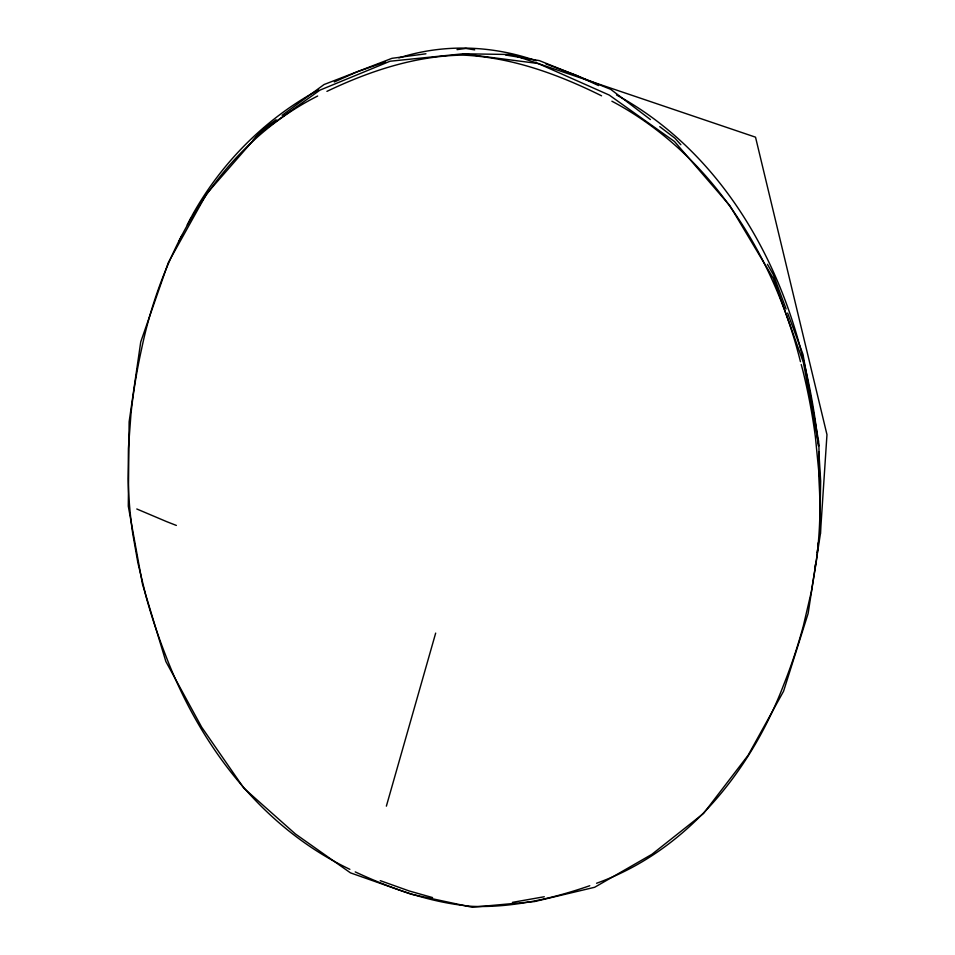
<?xml version="1.0" encoding="UTF-8"?>
<svg xmlns="http://www.w3.org/2000/svg" width="955" height="955" viewBox="0 0 955 955"><rect width="100%" height="100%" fill="white"/><g stroke="black" fill="none" stroke-linecap="round" stroke-linejoin="round"><path stroke-width="1.43" d="M820.417 533.726L826.97 434.656L755.524 137.174L511.534 54.519L463.056 53.79L390.07 61.227L319.937 90.14L259.294 133.449L206.602 193.817L168.39 262.434L140.743 341.878L129.128 421.835L128.292 506.186L142.498 584.197L165.848 661.481L201.636 727.101L243.943 788.257L295.382 833.942L350.485 872.87L410.877 894.143L472.057 907.25L534.573 901.556L594.643 887.279L651.931 854.295L703.56 813.433L748.099 755.298L783.577 691.205L808.121 613.48L820.417 533.726L818.924 446.128L803.358 362.315L773.335 278.466L729.895 205.719L674.493 141.507L609.23 95.07L538.143 63.508L463.056 53.79M817.182 552.491L817.504 549.674M817.981 545.46L818.304 542.643M815.045 567.079L815.463 564.166M386.369 806.151L435.671 633.105M178.597 241.878L181.904 235.36M187.192 224.938L191.155 217.119M191.919 215.866C221.106 162.971 265.299 118.599 318.516 89.901M252.92 140.349L261.766 130.262L276.138 119.709M282.131 115.304L324.055 84.529L391.944 58.327L425.954 53.778M334.322 81.951L357.146 71.828L385.557 61.836M317.657 96.025C220.903 144.897 162.887 246.139 141.483 349.446A705.065 635.362 -4.4 0 0 131.014 413.384L128.412 448.492L128.137 478.742A543.18 494.905 4.1 0 0 132.709 533.463L137.89 562.853L145.96 596.195A710.675 644.709 -5.6 0 0 165.454 654.867C199.535 744.709 261.586 827.376 349.876 869.325M326.92 91.37C369.346 71.076 415.628 55.7 463.068 55.115C511.605 57.228 558.436 74.383 601.555 95.81M589.76 885.727C552.086 898.786 512.143 907.823 472.057 906.343C431.326 902.881 392.075 889.021 355.236 871.903M596.565 883.256C686.43 851.12 750.618 771.592 783.84 684.413A683.1 602.33 31.7 0 0 803.43 625.549L811.344 591.706L816.274 561.671A532.054 476.008 25.4 0 0 819.987 505.243L819.008 473.811L815.427 437.163A677.382 594.356 30.4 0 0 802.737 370.122L801.221 364.512M398.892 57.933C443.633 43.548 492.088 45.279 536.268 60.798M544.302 896.745L512.405 902.368M457.015 49.624L465.885 48.43L474.695 49.887M505.517 54.996L539.277 60.583L610.675 89.316L650.403 119.542M432.555 897.569L409.229 890.979L380.269 880.653M545.818 63.866L576.402 75.338L598.499 85.544M136.792 508.979L166.48 521.561A1050.393 322.766 2.8 0 0 176.365 525.429M611.892 101.218L614.471 102.567C711.893 155.51 774.254 256.143 800.457 361.694M616.5 94.963C716.286 149.123 778.301 253.397 803.74 361.515A674.242 592.78 30.6 0 1 816.358 428.353L818.351 445.913M659.75 126.657L674.934 138.212L680.855 144.718M767.438 264.32L773.287 274.562L786.084 308.978M787.624 313.097L802.988 354.389L818.662 441.556L818.722 445.997M818.865 451.751L820.667 481.081L819.915 524.57L819.867 521.597M818.901 457.863L819.175 475.65"/></g></svg>
